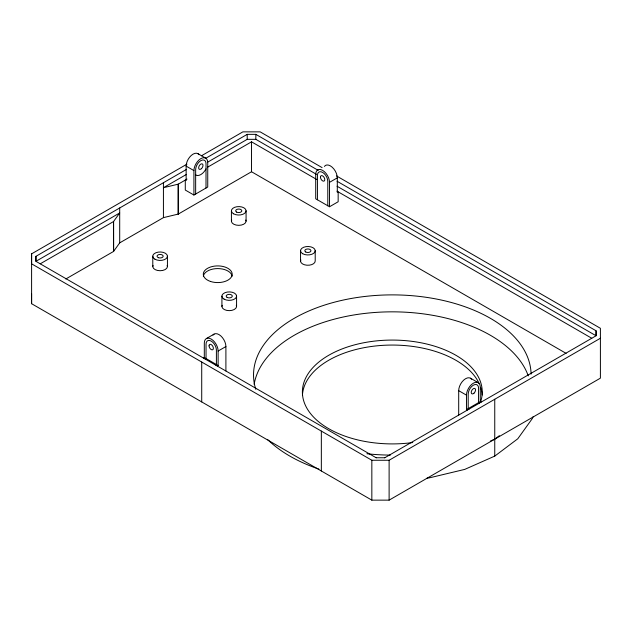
<?xml version="1.0" encoding="UTF-8"?>
<svg xmlns="http://www.w3.org/2000/svg" width="632" height="632" viewBox="0 0 632 632"><rect width="100%" height="100%" fill="white"/><g stroke="black" fill="none" stroke-linecap="round" stroke-linejoin="round"><path stroke-width="0.95" d="M336.493 175.925L600.4 328.292L600.4 378.157L389.115 500.141L371.837 500.141L31.6 303.708L31.6 293.738M186.946 164.154L31.6 253.843L31.6 263.82L371.837 460.254L389.115 460.254L600.4 338.262M186.503 169.4L35.921 256.339L35.921 261.324L376.206 457.789M152.786 266.491L152.786 256.213M167.44 266.499L167.44 256.221M218.127 365.525L204.31 357.546L204.31 343.058A9.772 5.641 60 0 1 211.222 339.068A9.772 5.641 60 0 1 218.127 351.037L218.127 365.525L217.266 366.023M221.919 306.409L221.919 296.132M231.415 221.105L231.415 210.819M236.573 306.409L236.573 296.132M246.077 221.105L246.077 210.819M300.548 261.024L300.548 250.73M315.21 250.73L315.21 261.024A7.331 4.226 0 0 1 306.923 265.219A7.331 4.226 0 0 1 300.8 259.926M324.406 166.421A9.772 5.641 60 0 1 332.171 167.196A9.772 5.641 60 0 1 337.298 177.861L337.298 192.349L338.16 191.852L338.16 201.758L329.525 206.751L315.708 198.796L315.708 174.369A9.772 5.641 60 0 1 322.612 170.379A9.772 5.641 60 0 1 329.525 182.348L329.525 206.751M427.003 478.171A144.886 83.645 0 0 0 429.807 477.752L464.749 469.394L494.753 456.107L494.753 399.258M337.053 181.242L596.079 330.789L596.079 335.774L384.698 457.813M206.008 168.815L205.716 169.431A9.772 5.641 -60 0 1 195.944 175.072L195.651 174.795M40.235 263.82L113.539 221.548L119.701 212.952L35.921 261.324L35.921 256.339M316.719 179.472L251.528 141.829L251.528 171.746L178.311 214.066L163.427 217.629L119.701 242.87L113.539 251.465L65.807 278.988M499.359 435.685L494.753 439.145L490.345 441.104M494.753 456.107L517.782 438.782L532.255 418.629A144.886 83.645 0 0 0 533.06 416.804M186.503 174.385L163.427 187.712L178.311 184.149L187.009 179.077M193.921 195.035L193.921 170.601A9.772 5.641 -60 0 1 200.826 158.632A9.772 5.641 -60 0 1 207.738 162.621L207.738 187.025L193.921 195.035L185.287 190.05L185.287 180.073L186.148 180.57L186.148 166.113A9.772 5.641 -60 0 1 191.267 155.448A9.772 5.641 -60 0 1 199.041 154.682M201.355 155.835L242.886 131.859L260.163 131.859L322.075 167.606M205.313 158.537L247.207 134.355L255.842 134.355L318.252 170.379M207.881 162.045L247.207 139.34L255.842 139.34L316.537 174.377M207.557 167.219L251.528 141.829M329.525 182.348L337.298 177.861M206.332 338.586L214.106 334.099M203.449 358.044L204.31 357.546M218.127 351.037L225.9 346.549A9.772 5.641 60 0 0 220.781 335.884A9.772 5.641 60 0 0 213.008 335.118M205.171 359.039L206.04 358.542L206.04 344.085A7.331 4.234 60 0 1 211.222 341.09A7.331 4.234 60 0 1 216.405 350.065L216.405 364.53L215.536 365.027M480.288 401.628L480.288 387.163A9.772 5.641 -60 0 0 473.384 383.174A9.772 5.641 -60 0 0 466.471 395.142L466.471 409.607L480.288 401.628L481.157 402.126M376.159 457.758L384.793 457.758M337.053 186.227L596.079 335.774L596.079 330.789M337.006 191.18L591.765 338.262M251.528 171.746L566.114 353.375M197.942 153.663L205.716 158.15M186.148 166.113L193.921 170.601M470.492 378.205L478.266 382.692M471.591 379.224A9.772 5.641 -60 0 0 463.825 379.99A9.772 5.641 -60 0 0 458.698 390.655L466.471 395.142M479.427 403.121L478.566 402.623L478.566 388.167A7.331 4.234 -60 0 0 473.384 385.172A7.331 4.234 -60 0 0 468.201 394.147L468.201 408.604L469.062 409.102M466.471 409.607L467.34 410.105M458.698 390.655L458.698 415.09M389.115 460.254L389.115 500.141M371.837 460.254L371.837 500.141M327.795 205.811L327.795 181.376A7.331 4.234 60 0 0 322.612 172.402A7.331 4.234 60 0 0 317.43 175.396L317.43 199.799M321.34 431.095L321.34 470.982M255.842 134.355L255.842 139.34M247.207 134.355L247.207 139.34M225.9 346.549L225.9 370.952M206.008 188.02L206.008 163.617A7.331 4.234 -60 0 0 200.826 160.631A7.331 4.234 -60 0 0 195.651 169.605L195.651 194.04M201.719 362.033L201.719 401.92M178.311 184.149L178.311 214.066M178.169 184.181L178.169 214.098M163.427 182.727L163.427 217.629M119.701 207.968L119.701 242.87M113.594 221.461L113.594 251.378L113.539 221.548M31.6 253.843L31.6 303.708M254.151 384.382A138.779 80.114 0 0 1 384.841 311.955A138.779 80.114 0 0 1 528.257 375.882M412.743 442.55A89.926 51.919 0 0 1 302.752 396.683A89.926 51.919 0 0 1 396.659 340.135A89.926 51.919 0 0 1 480.66 401.66M302.444 395.055A89.926 51.919 0 0 1 382.226 345.388A89.926 51.919 0 0 1 479.167 383.545M480.66 387.313A89.926 51.919 0 0 1 482.169 395.055M390.363 455.103A138.779 80.114 0 0 1 366.9 453.752M255.755 389.273A138.779 80.114 0 0 1 379.105 295.247A138.779 80.114 0 0 1 531.077 374.097M318.907 469.078A144.886 83.645 0 0 1 267.462 439.406M203.354 276.2A14.441 8.335 0 0 1 217.74 268.584A14.441 8.335 0 0 1 232.126 276.2M236.321 305.319A7.331 4.226 0 0 1 229.242 310.644A7.331 4.226 0 0 1 222.164 305.319M167.188 265.401A7.331 4.226 0 0 1 160.109 270.725A7.331 4.226 0 0 1 153.031 265.401M245.824 220.015A7.331 4.226 0 0 1 238.746 225.34A7.331 4.226 0 0 1 231.668 220.015M320.456 177.142A3.057 1.762 60 0 0 323.695 181.171A3.057 1.762 60 0 0 323.695 176.849A3.057 1.762 60 0 0 320.456 177.142M473.945 393.238A3.057 1.762 -60 0 0 474.909 388.514A3.057 1.762 -60 0 0 471.298 391.714A3.057 1.762 -60 0 0 473.945 393.238M209.058 345.83A3.057 1.762 60 0 0 212.297 349.859A3.057 1.762 60 0 0 212.297 345.538A3.057 1.762 60 0 0 209.058 345.83M210.519 281.461A14.441 8.335 0 0 0 232.181 274.241A14.441 8.335 0 0 0 210.519 267.02A14.441 8.335 0 0 0 210.519 281.461M201.387 168.697A3.057 1.762 -60 0 0 202.358 163.965A3.057 1.762 -60 0 0 198.74 167.172A3.057 1.762 -60 0 0 201.387 168.697M154.927 259.207A7.331 4.226 0 0 0 167.188 257.311A7.331 4.226 0 0 0 158.213 252.129A7.331 4.226 0 0 0 154.927 259.207M158.585 257.73A3.057 1.762 0 0 0 163.167 256.205A3.057 1.762 0 0 0 158.585 254.68A3.057 1.762 0 0 0 158.585 257.73M227.085 297.364A3.057 1.762 0 0 0 232.197 296.574A3.057 1.762 0 0 0 228.452 294.417A3.057 1.762 0 0 0 227.085 297.364M224.068 299.126A7.331 4.226 0 0 0 236.328 297.23A7.331 4.226 0 0 0 227.346 292.047A7.331 4.226 0 0 0 224.068 299.126M236.589 212.068A3.057 1.762 0 0 0 241.693 211.278A3.057 1.762 0 0 0 237.956 209.113A3.057 1.762 0 0 0 236.589 212.068M233.564 213.806A7.331 4.226 0 0 0 245.824 211.91A7.331 4.226 0 0 0 236.85 206.735A7.331 4.226 0 0 0 233.564 213.806M305.722 251.978A3.057 1.762 0 0 0 310.825 251.188A3.057 1.762 0 0 0 307.089 249.024A3.057 1.762 0 0 0 305.722 251.978M302.696 253.724A7.331 4.226 0 0 0 314.957 251.828A7.331 4.226 0 0 0 305.983 246.646A7.331 4.226 0 0 0 302.696 253.724"/></g></svg>
